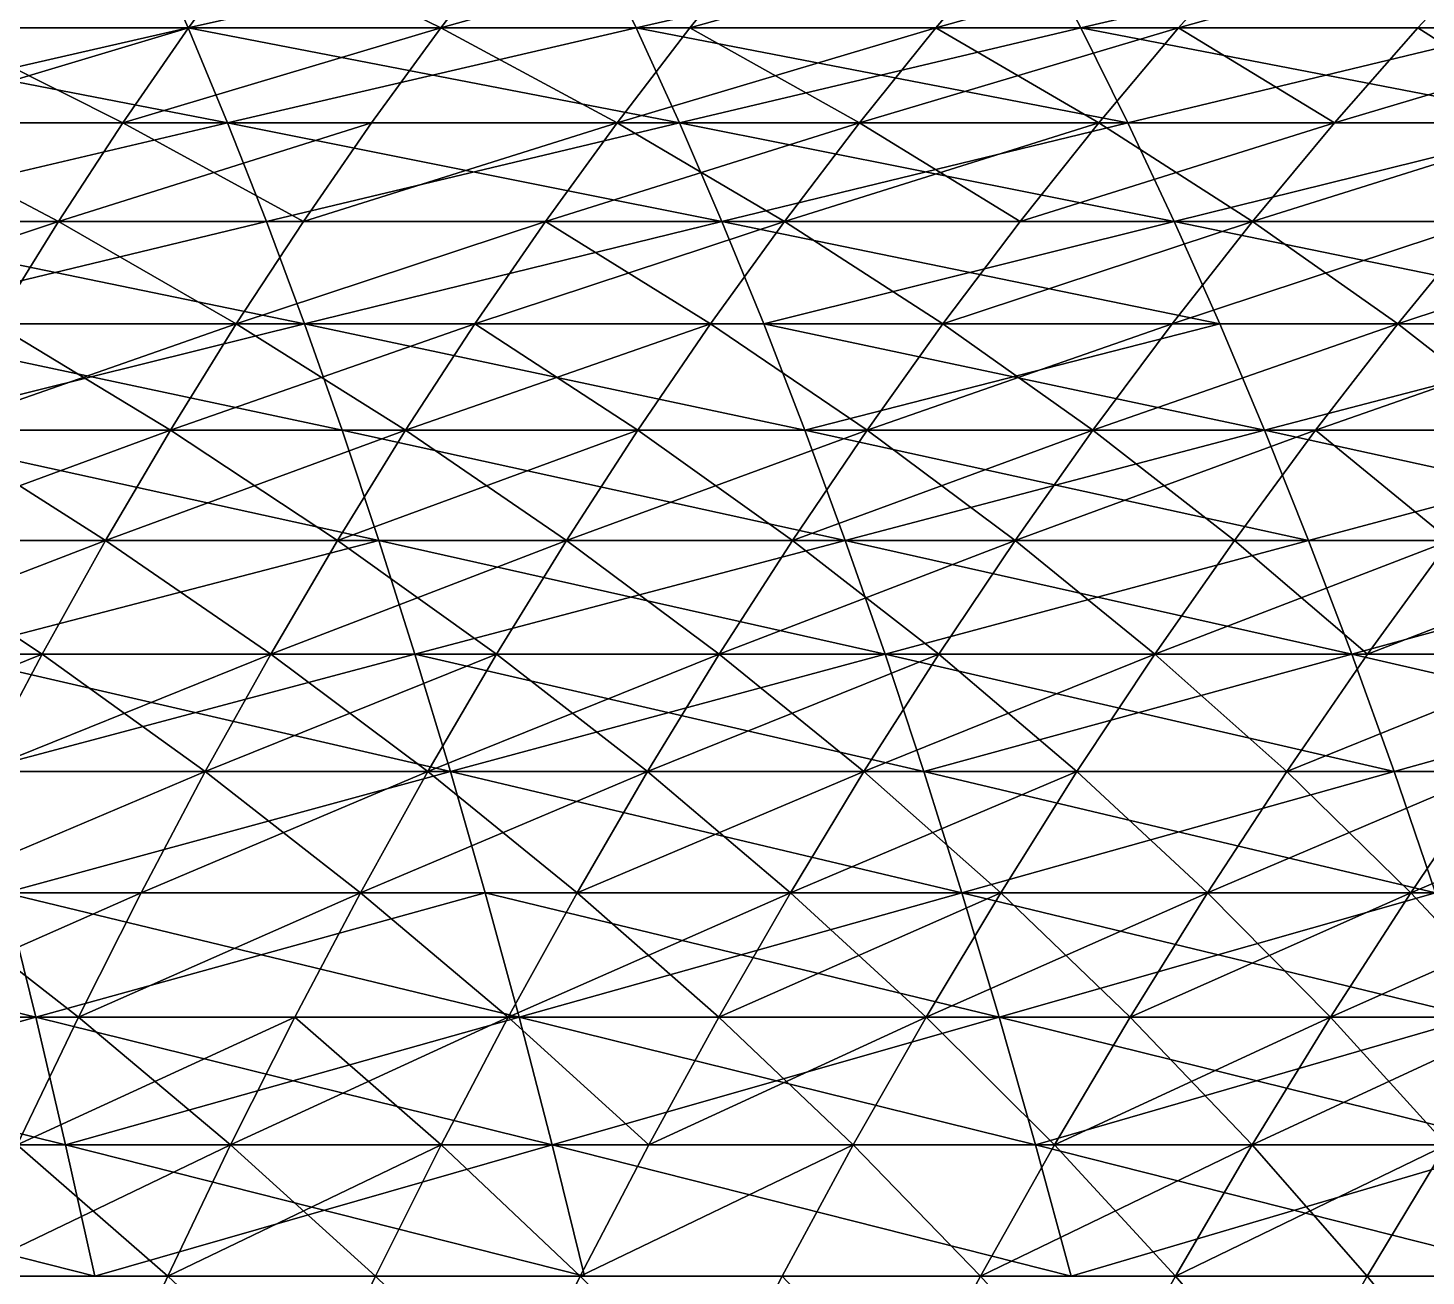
# Model space of a CAD drawing. Header units: millimetres. Extents: x -3250 to 6200, y -3250 to 3250.
# Drawn here: x 4276.3 to 4426.6, y 558.6 to 692.8 of the extents above; entities that cross this region are included whole.
import ezdxf

# ---------------------------------------------------------------- set-up
doc = ezdxf.new("R2010")
doc.units = ezdxf.units.MM
doc.header["$MEASUREMENT"] = 0
doc.layers.add('MESH_3D', color=2, linetype='CONTINUOUS')

msp = doc.modelspace()

# ---------------------------------------------------------------- linework, layer by layer
at = {"layer": 'MESH_3D'}
for points in [[(4289.22, 702.58, 25821.3), (4241.17, 702.58, 25832.9), (4245.04, 692.82, 25849.86)], [(4289.22, 702.58, 25821.3), (4245.04, 692.82, 25849.86), (4293.51, 692.82, 25838.15)], [(4266.12, 692.82, 1694.23), (4293.54, 692.82, 1706.19), (4300.7, 702.58, 1690.34)], [(4266.12, 692.82, 1694.23), (4300.7, 702.58, 1690.34), (4272.88, 702.58, 1678.2)], [(4336.97, 702.58, 25808.5), (4289.22, 702.58, 25821.3), (4293.51, 692.82, 25838.15)], [(4336.97, 702.58, 25808.5), (4293.51, 692.82, 25838.15), (4341.68, 692.82, 25825.25)], [(4293.54, 692.82, 1706.19), (4320.66, 692.82, 1718.84), (4300.7, 702.58, 1690.34)], [(4300.7, 702.58, 1690.34), (4320.66, 692.82, 1718.84), (4328.21, 702.58, 1703.16)], [(4320.66, 692.82, 1718.84), (4347.45, 692.82, 1732.15), (4355.39, 702.58, 1716.67)], [(4320.66, 692.82, 1718.84), (4355.39, 702.58, 1716.67), (4328.21, 702.58, 1703.16)], [(4384.38, 702.58, 25794.52), (4336.97, 702.58, 25808.5), (4341.68, 692.82, 25825.25)], [(4384.38, 702.58, 25794.52), (4341.68, 692.82, 25825.25), (4389.51, 692.82, 25811.15)], [(4347.45, 692.82, 1732.15), (4382.22, 702.58, 1730.86), (4355.39, 702.58, 1716.67)], [(4347.45, 692.82, 1732.15), (4373.9, 692.82, 1746.13), (4382.22, 702.58, 1730.86)], [(4373.9, 692.82, 1746.13), (4408.7, 702.58, 1745.7), (4382.22, 702.58, 1730.86)], [(4373.9, 692.82, 1746.13), (4400, 692.82, 1760.77), (4408.7, 702.58, 1745.7)], [(4431.43, 702.58, 25779.36), (4384.38, 702.58, 25794.52), (4389.51, 692.82, 25811.15)], [(4431.43, 702.58, 25779.36), (4389.51, 692.82, 25811.15), (4436.97, 692.82, 25795.85)], [(4400, 692.82, 1760.77), (4434.79, 702.58, 1761.21), (4408.7, 702.58, 1745.7)], [(4400, 692.82, 1760.77), (4425.72, 692.82, 1776.05), (4434.79, 702.58, 1761.21)], [(4425.72, 692.82, 1776.05), (4451.06, 692.82, 1791.97), (4434.79, 702.58, 1761.21)], [(4245.04, 692.82, 850.14), (4297.75, 682.63, 845.23), (4248.86, 682.63, 833.43)], [(4245.04, 692.82, 850.14), (4293.51, 692.82, 861.85), (4297.75, 682.63, 845.23)], [(4293.51, 692.82, 25838.15), (4245.04, 692.82, 25849.86), (4248.86, 682.63, 25866.57)], [(4293.51, 692.82, 25838.15), (4248.86, 682.63, 25866.57), (4297.75, 682.63, 25854.77)], [(4259.46, 682.63, 1710.03), (4286.49, 682.63, 1721.82), (4293.54, 692.82, 1706.19)], [(4259.46, 682.63, 1710.03), (4293.54, 692.82, 1706.19), (4266.12, 692.82, 1694.23)], [(4286.49, 682.63, 24978.18), (4259.46, 682.63, 24989.97), (4266.12, 692.82, 25005.77)], [(4286.49, 682.63, 24978.18), (4266.12, 692.82, 25005.77), (4293.54, 692.82, 24993.81)], [(4286.49, 682.63, 1721.82), (4320.66, 692.82, 1718.84), (4293.54, 692.82, 1706.19)], [(4286.49, 682.63, 1721.82), (4313.22, 682.63, 1734.29), (4320.66, 692.82, 1718.84)], [(4320.66, 692.82, 24981.16), (4286.49, 682.63, 24978.18), (4293.54, 692.82, 24993.81)], [(4313.22, 682.63, 24965.71), (4286.49, 682.63, 24978.18), (4320.66, 692.82, 24981.16)], [(4293.51, 692.82, 861.85), (4341.68, 692.82, 874.75), (4297.75, 682.63, 845.23)], [(4346.33, 682.63, 25841.76), (4293.51, 692.82, 25838.15), (4297.75, 682.63, 25854.77)], [(4341.68, 692.82, 25825.25), (4293.51, 692.82, 25838.15), (4346.33, 682.63, 25841.76)], [(4297.75, 682.63, 845.23), (4341.68, 692.82, 874.75), (4346.33, 682.63, 858.24)], [(4313.22, 682.63, 1734.29), (4339.63, 682.63, 1747.41), (4320.66, 692.82, 1718.84)], [(4339.63, 682.63, 24952.59), (4313.22, 682.63, 24965.71), (4320.66, 692.82, 24981.16)], [(4320.66, 692.82, 1718.84), (4339.63, 682.63, 1747.41), (4347.45, 692.82, 1732.15)], [(4339.63, 682.63, 24952.59), (4320.66, 692.82, 24981.16), (4347.45, 692.82, 24967.85)], [(4339.63, 682.63, 1747.41), (4365.7, 682.63, 1761.19), (4373.9, 692.82, 1746.13)], [(4339.63, 682.63, 1747.41), (4373.9, 692.82, 1746.13), (4347.45, 692.82, 1732.15)], [(4365.7, 682.63, 24938.81), (4339.63, 682.63, 24952.59), (4347.45, 692.82, 24967.85)], [(4341.68, 692.82, 874.75), (4389.51, 692.82, 888.85), (4394.56, 682.63, 872.47)], [(4341.68, 692.82, 874.75), (4394.56, 682.63, 872.47), (4346.33, 682.63, 858.24)], [(4389.51, 692.82, 25811.15), (4341.68, 692.82, 25825.25), (4346.33, 682.63, 25841.76)], [(4389.51, 692.82, 25811.15), (4346.33, 682.63, 25841.76), (4394.56, 682.63, 25827.53)], [(4365.7, 682.63, 24938.81), (4347.45, 692.82, 24967.85), (4373.9, 692.82, 24953.87)], [(4365.7, 682.63, 1761.19), (4391.43, 682.63, 1775.62), (4400, 692.82, 1760.77)], [(4365.7, 682.63, 1761.19), (4400, 692.82, 1760.77), (4373.9, 692.82, 1746.13)], [(4391.43, 682.63, 24924.38), (4365.7, 682.63, 24938.81), (4373.9, 692.82, 24953.87)], [(4391.43, 682.63, 24924.38), (4373.9, 692.82, 24953.87), (4400, 692.82, 24939.23)], [(4389.51, 692.82, 888.85), (4436.97, 692.82, 904.15), (4394.56, 682.63, 872.47)], [(4442.43, 682.63, 25812.11), (4389.51, 692.82, 25811.15), (4394.56, 682.63, 25827.53)], [(4436.97, 692.82, 25795.85), (4389.51, 692.82, 25811.15), (4442.43, 682.63, 25812.11)], [(4391.43, 682.63, 1775.62), (4416.78, 682.63, 1790.68), (4400, 692.82, 1760.77)], [(4416.78, 682.63, 24909.32), (4391.43, 682.63, 24924.38), (4400, 692.82, 24939.23)], [(4394.56, 682.63, 872.47), (4436.97, 692.82, 904.15), (4442.43, 682.63, 887.89)], [(4400, 692.82, 1760.77), (4416.78, 682.63, 1790.68), (4425.72, 692.82, 1776.05)], [(4416.78, 682.63, 24909.32), (4400, 692.82, 24939.23), (4425.72, 692.82, 24923.95)], [(4416.78, 682.63, 1790.68), (4451.06, 692.82, 1791.97), (4425.72, 692.82, 1776.05)], [(4416.78, 682.63, 1790.68), (4441.75, 682.63, 1806.37), (4451.06, 692.82, 1791.97)], [(4441.75, 682.63, 24893.63), (4416.78, 682.63, 24909.32), (4425.72, 692.82, 24923.95)], [(4441.75, 682.63, 24893.63), (4425.72, 692.82, 24923.95), (4451.06, 692.82, 24908.03)], [(4248.86, 682.63, 833.43), (4297.75, 682.63, 845.23), (4252.62, 672.02, 816.96)], [(4297.75, 682.63, 25854.77), (4248.86, 682.63, 25866.57), (4252.62, 672.02, 25883.04)], [(4252.62, 672.02, 816.96), (4297.75, 682.63, 845.23), (4301.91, 672.02, 828.86)], [(4297.75, 682.63, 25854.77), (4252.62, 672.02, 25883.04), (4301.91, 672.02, 25871.14)], [(4252.9, 672.02, 1725.59), (4279.55, 672.02, 1737.22), (4259.46, 682.63, 1710.03)], [(4279.55, 672.02, 24962.78), (4252.9, 672.02, 24974.41), (4259.46, 682.63, 24989.97)], [(4259.46, 682.63, 1710.03), (4279.55, 672.02, 1737.22), (4286.49, 682.63, 1721.82)], [(4279.55, 672.02, 24962.78), (4259.46, 682.63, 24989.97), (4286.49, 682.63, 24978.18)], [(4279.55, 672.02, 1737.22), (4305.89, 672.02, 1749.5), (4286.49, 682.63, 1721.82)], [(4313.22, 682.63, 24965.71), (4279.55, 672.02, 24962.78), (4286.49, 682.63, 24978.18)], [(4305.89, 672.02, 24950.5), (4279.55, 672.02, 24962.78), (4313.22, 682.63, 24965.71)], [(4286.49, 682.63, 1721.82), (4305.89, 672.02, 1749.5), (4313.22, 682.63, 1734.29)], [(4297.75, 682.63, 845.23), (4346.33, 682.63, 858.24), (4350.9, 672.02, 841.99)], [(4297.75, 682.63, 845.23), (4350.9, 672.02, 841.99), (4301.91, 672.02, 828.86)], [(4346.33, 682.63, 25841.76), (4297.75, 682.63, 25854.77), (4301.91, 672.02, 25871.14)], [(4346.33, 682.63, 25841.76), (4301.91, 672.02, 25871.14), (4350.9, 672.02, 25858.01)], [(4305.89, 672.02, 1749.5), (4339.63, 682.63, 1747.41), (4313.22, 682.63, 1734.29)], [(4305.89, 672.02, 1749.5), (4331.92, 672.02, 1762.44), (4339.63, 682.63, 1747.41)], [(4339.63, 682.63, 24952.59), (4305.89, 672.02, 24950.5), (4313.22, 682.63, 24965.71)], [(4331.92, 672.02, 24937.56), (4305.89, 672.02, 24950.5), (4339.63, 682.63, 24952.59)], [(4331.92, 672.02, 1762.44), (4357.63, 672.02, 1776.03), (4365.7, 682.63, 1761.19)], [(4331.92, 672.02, 1762.44), (4365.7, 682.63, 1761.19), (4339.63, 682.63, 1747.41)], [(4357.63, 672.02, 24923.97), (4331.92, 672.02, 24937.56), (4339.63, 682.63, 24952.59)], [(4357.63, 672.02, 24923.97), (4339.63, 682.63, 24952.59), (4365.7, 682.63, 24938.81)], [(4346.33, 682.63, 858.24), (4394.56, 682.63, 872.47), (4399.54, 672.02, 856.33)], [(4346.33, 682.63, 858.24), (4399.54, 672.02, 856.33), (4350.9, 672.02, 841.99)], [(4394.56, 682.63, 25827.53), (4346.33, 682.63, 25841.76), (4350.9, 672.02, 25858.01)], [(4394.56, 682.63, 25827.53), (4350.9, 672.02, 25858.01), (4399.54, 672.02, 25843.67)], [(4357.63, 672.02, 1776.03), (4391.43, 682.63, 1775.62), (4365.7, 682.63, 1761.19)], [(4357.63, 672.02, 1776.03), (4382.98, 672.02, 1790.25), (4391.43, 682.63, 1775.62)], [(4382.98, 672.02, 24909.75), (4357.63, 672.02, 24923.97), (4365.7, 682.63, 24938.81)], [(4382.98, 672.02, 24909.75), (4365.7, 682.63, 24938.81), (4391.43, 682.63, 24924.38)], [(4382.98, 672.02, 1790.25), (4416.78, 682.63, 1790.68), (4391.43, 682.63, 1775.62)], [(4382.98, 672.02, 1790.25), (4407.97, 672.02, 1805.09), (4416.78, 682.63, 1790.68)], [(4407.97, 672.02, 24894.91), (4382.98, 672.02, 24909.75), (4391.43, 682.63, 24924.38)], [(4407.97, 672.02, 24894.91), (4391.43, 682.63, 24924.38), (4416.78, 682.63, 24909.32)], [(4394.56, 682.63, 872.47), (4442.43, 682.63, 887.89), (4399.54, 672.02, 856.33)], [(4442.43, 682.63, 25812.11), (4394.56, 682.63, 25827.53), (4399.54, 672.02, 25843.67)], [(4399.54, 672.02, 856.33), (4442.43, 682.63, 887.89), (4447.81, 672.02, 871.88)], [(4442.43, 682.63, 25812.11), (4399.54, 672.02, 25843.67), (4447.81, 672.02, 25828.12)], [(4407.97, 672.02, 1805.09), (4432.59, 672.02, 1820.56), (4441.75, 682.63, 1806.37)], [(4407.97, 672.02, 1805.09), (4441.75, 682.63, 1806.37), (4416.78, 682.63, 1790.68)], [(4441.75, 682.63, 24893.63), (4407.97, 672.02, 24894.91), (4416.78, 682.63, 24909.32)], [(4432.59, 672.02, 24879.44), (4407.97, 672.02, 24894.91), (4441.75, 682.63, 24893.63)], [(4246.45, 660.99, 1740.91), (4279.55, 672.02, 1737.22), (4252.9, 672.02, 1725.59)], [(4246.45, 660.99, 1740.91), (4272.71, 660.99, 1752.37), (4279.55, 672.02, 1737.22)], [(4252.62, 672.02, 816.96), (4301.91, 672.02, 828.86), (4306.01, 660.99, 812.76)], [(4252.62, 672.02, 816.96), (4306.01, 660.99, 812.76), (4256.31, 660.99, 800.76)], [(4301.91, 672.02, 25871.14), (4252.62, 672.02, 25883.04), (4256.31, 660.99, 25899.24)], [(4272.71, 660.99, 24947.63), (4252.9, 672.02, 24974.41), (4279.55, 672.02, 24962.78)], [(4301.91, 672.02, 25871.14), (4256.31, 660.99, 25899.24), (4306.01, 660.99, 25887.24)], [(4272.71, 660.99, 1752.37), (4298.68, 660.99, 1764.48), (4279.55, 672.02, 1737.22)], [(4298.68, 660.99, 24935.52), (4272.71, 660.99, 24947.63), (4279.55, 672.02, 24962.78)], [(4279.55, 672.02, 1737.22), (4298.68, 660.99, 1764.48), (4305.89, 672.02, 1749.5)], [(4298.68, 660.99, 24935.52), (4279.55, 672.02, 24962.78), (4305.89, 672.02, 24950.5)], [(4298.68, 660.99, 1764.48), (4331.92, 672.02, 1762.44), (4305.89, 672.02, 1749.5)], [(4298.68, 660.99, 1764.48), (4324.34, 660.99, 1777.23), (4331.92, 672.02, 1762.44)], [(4331.92, 672.02, 24937.56), (4298.68, 660.99, 24935.52), (4305.89, 672.02, 24950.5)], [(4324.34, 660.99, 24922.77), (4298.68, 660.99, 24935.52), (4331.92, 672.02, 24937.56)], [(4301.91, 672.02, 828.86), (4350.9, 672.02, 841.99), (4306.01, 660.99, 812.76)], [(4350.9, 672.02, 25858.01), (4301.91, 672.02, 25871.14), (4306.01, 660.99, 25887.24)], [(4306.01, 660.99, 812.76), (4350.9, 672.02, 841.99), (4355.4, 660.99, 825.99)], [(4350.9, 672.02, 25858.01), (4306.01, 660.99, 25887.24), (4355.4, 660.99, 25874.01)], [(4324.34, 660.99, 1777.23), (4349.68, 660.99, 1790.62), (4357.63, 672.02, 1776.03)], [(4324.34, 660.99, 1777.23), (4357.63, 672.02, 1776.03), (4331.92, 672.02, 1762.44)], [(4349.68, 660.99, 24909.38), (4324.34, 660.99, 24922.77), (4331.92, 672.02, 24937.56)], [(4349.68, 660.99, 24909.38), (4331.92, 672.02, 24937.56), (4357.63, 672.02, 24923.97)], [(4349.68, 660.99, 1790.62), (4374.67, 660.99, 1804.64), (4357.63, 672.02, 1776.03)], [(4374.67, 660.99, 24895.36), (4349.68, 660.99, 24909.38), (4357.63, 672.02, 24923.97)], [(4350.9, 672.02, 841.99), (4404.44, 660.99, 840.45), (4355.4, 660.99, 825.99)], [(4350.9, 672.02, 841.99), (4399.54, 672.02, 856.33), (4404.44, 660.99, 840.45)], [(4399.54, 672.02, 25843.67), (4350.9, 672.02, 25858.01), (4355.4, 660.99, 25874.01)], [(4399.54, 672.02, 25843.67), (4355.4, 660.99, 25874.01), (4404.44, 660.99, 25859.55)], [(4357.63, 672.02, 1776.03), (4374.67, 660.99, 1804.64), (4382.98, 672.02, 1790.25)], [(4374.67, 660.99, 24895.36), (4357.63, 672.02, 24923.97), (4382.98, 672.02, 24909.75)], [(4374.67, 660.99, 1804.64), (4399.31, 660.99, 1819.28), (4407.97, 672.02, 1805.09)], [(4374.67, 660.99, 1804.64), (4407.97, 672.02, 1805.09), (4382.98, 672.02, 1790.25)], [(4407.97, 672.02, 24894.91), (4374.67, 660.99, 24895.36), (4382.98, 672.02, 24909.75)], [(4399.31, 660.99, 24880.72), (4374.67, 660.99, 24895.36), (4407.97, 672.02, 24894.91)], [(4399.31, 660.99, 1819.28), (4423.57, 660.99, 1834.52), (4432.59, 672.02, 1820.56)], [(4399.31, 660.99, 1819.28), (4432.59, 672.02, 1820.56), (4407.97, 672.02, 1805.09)], [(4423.57, 660.99, 24865.48), (4399.31, 660.99, 24880.72), (4407.97, 672.02, 24894.91)], [(4399.54, 672.02, 856.33), (4447.81, 672.02, 871.88), (4453.11, 660.99, 856.13)], [(4399.54, 672.02, 856.33), (4453.11, 660.99, 856.13), (4404.44, 660.99, 840.45)], [(4453.11, 660.99, 25843.87), (4399.54, 672.02, 25843.67), (4404.44, 660.99, 25859.55)], [(4447.81, 672.02, 25828.12), (4399.54, 672.02, 25843.67), (4453.11, 660.99, 25843.87)], [(4423.57, 660.99, 24865.48), (4407.97, 672.02, 24894.91), (4432.59, 672.02, 24879.44)], [(4423.57, 660.99, 1834.52), (4456.81, 672.02, 1836.64), (4432.59, 672.02, 1820.56)], [(4423.57, 660.99, 1834.52), (4447.45, 660.99, 1850.37), (4456.81, 672.02, 1836.64)], [(4447.45, 660.99, 24849.63), (4423.57, 660.99, 24865.48), (4432.59, 672.02, 24879.44)], [(4256.31, 660.99, 800.76), (4306.01, 660.99, 812.76), (4310.05, 649.55, 796.92)], [(4256.31, 660.99, 800.76), (4310.05, 649.55, 796.92), (4259.95, 649.55, 784.83)], [(4306.01, 660.99, 25887.24), (4256.31, 660.99, 25899.24), (4259.95, 649.55, 25915.17)], [(4306.01, 660.99, 25887.24), (4259.95, 649.55, 25915.17), (4310.05, 649.55, 25903.08)], [(4265.99, 649.55, 1767.26), (4291.59, 649.55, 1779.2), (4272.71, 660.99, 1752.37)], [(4298.68, 660.99, 24935.52), (4265.99, 649.55, 24932.74), (4272.71, 660.99, 24947.63)], [(4291.59, 649.55, 24920.8), (4265.99, 649.55, 24932.74), (4298.68, 660.99, 24935.52)], [(4272.71, 660.99, 1752.37), (4291.59, 649.55, 1779.2), (4298.68, 660.99, 1764.48)], [(4291.59, 649.55, 1779.2), (4316.89, 649.55, 1791.77), (4324.34, 660.99, 1777.23)], [(4291.59, 649.55, 1779.2), (4324.34, 660.99, 1777.23), (4298.68, 660.99, 1764.48)], [(4316.89, 649.55, 24908.23), (4291.59, 649.55, 24920.8), (4298.68, 660.99, 24935.52)], [(4316.89, 649.55, 24908.23), (4298.68, 660.99, 24935.52), (4324.34, 660.99, 24922.77)], [(4306.01, 660.99, 812.76), (4359.83, 649.55, 810.26), (4310.05, 649.55, 796.92)], [(4306.01, 660.99, 812.76), (4355.4, 660.99, 825.99), (4359.83, 649.55, 810.26)], [(4359.83, 649.55, 25889.74), (4306.01, 660.99, 25887.24), (4310.05, 649.55, 25903.08)], [(4355.4, 660.99, 25874.01), (4306.01, 660.99, 25887.24), (4359.83, 649.55, 25889.74)], [(4316.89, 649.55, 1791.77), (4341.86, 649.55, 1804.97), (4349.68, 660.99, 1790.62)], [(4316.89, 649.55, 1791.77), (4349.68, 660.99, 1790.62), (4324.34, 660.99, 1777.23)], [(4341.86, 649.55, 24895.03), (4316.89, 649.55, 24908.23), (4324.34, 660.99, 24922.77)], [(4341.86, 649.55, 24895.03), (4324.34, 660.99, 24922.77), (4349.68, 660.99, 24909.38)], [(4341.86, 649.55, 1804.97), (4366.5, 649.55, 1818.79), (4349.68, 660.99, 1790.62)], [(4366.5, 649.55, 24881.21), (4341.86, 649.55, 24895.03), (4349.68, 660.99, 24909.38)], [(4349.68, 660.99, 1790.62), (4366.5, 649.55, 1818.79), (4374.67, 660.99, 1804.64)], [(4366.5, 649.55, 24881.21), (4349.68, 660.99, 24909.38), (4374.67, 660.99, 24895.36)], [(4355.4, 660.99, 825.99), (4409.26, 649.55, 824.84), (4359.83, 649.55, 810.26)], [(4355.4, 660.99, 825.99), (4404.44, 660.99, 840.45), (4409.26, 649.55, 824.84)], [(4404.44, 660.99, 25859.55), (4355.4, 660.99, 25874.01), (4359.83, 649.55, 25889.74)], [(4404.44, 660.99, 25859.55), (4359.83, 649.55, 25889.74), (4409.26, 649.55, 25875.16)], [(4366.5, 649.55, 1818.79), (4399.31, 660.99, 1819.28), (4374.67, 660.99, 1804.64)], [(4366.5, 649.55, 1818.79), (4390.79, 649.55, 1833.22), (4399.31, 660.99, 1819.28)], [(4390.79, 649.55, 24866.78), (4366.5, 649.55, 24881.21), (4374.67, 660.99, 24895.36)], [(4390.79, 649.55, 24866.78), (4374.67, 660.99, 24895.36), (4399.31, 660.99, 24880.72)], [(4390.79, 649.55, 1833.22), (4414.71, 649.55, 1848.25), (4423.57, 660.99, 1834.52)], [(4390.79, 649.55, 1833.22), (4423.57, 660.99, 1834.52), (4399.31, 660.99, 1819.28)], [(4423.57, 660.99, 24865.48), (4390.79, 649.55, 24866.78), (4399.31, 660.99, 24880.72)], [(4414.71, 649.55, 24851.75), (4390.79, 649.55, 24866.78), (4423.57, 660.99, 24865.48)], [(4404.44, 660.99, 840.45), (4453.11, 660.99, 856.13), (4409.26, 649.55, 824.84)], [(4453.11, 660.99, 25843.87), (4404.44, 660.99, 25859.55), (4409.26, 649.55, 25875.16)], [(4409.26, 649.55, 824.84), (4453.11, 660.99, 856.13), (4458.31, 649.55, 840.64)], [(4453.11, 660.99, 25843.87), (4409.26, 649.55, 25875.16), (4458.31, 649.55, 25859.36)], [(4414.71, 649.55, 1848.25), (4438.24, 649.55, 1863.87), (4447.45, 660.99, 1850.37)], [(4414.71, 649.55, 1848.25), (4447.45, 660.99, 1850.37), (4423.57, 660.99, 1834.52)], [(4438.24, 649.55, 24836.13), (4414.71, 649.55, 24851.75), (4423.57, 660.99, 24865.48)], [(4438.24, 649.55, 24836.13), (4423.57, 660.99, 24865.48), (4447.45, 660.99, 24849.63)], [(4259.39, 637.71, 1781.89), (4284.63, 637.71, 1793.66), (4265.99, 649.55, 1767.26)], [(4291.59, 649.55, 24920.8), (4259.39, 637.71, 24918.11), (4265.99, 649.55, 24932.74)], [(4284.63, 637.71, 24906.34), (4259.39, 637.71, 24918.11), (4291.59, 649.55, 24920.8)], [(4259.95, 649.55, 784.83), (4310.05, 649.55, 796.92), (4314.01, 637.71, 781.37)], [(4259.95, 649.55, 784.83), (4314.01, 637.71, 781.37), (4263.52, 637.71, 769.18)], [(4314.01, 637.71, 25918.63), (4259.95, 649.55, 25915.17), (4263.52, 637.71, 25930.82)], [(4310.05, 649.55, 25903.08), (4259.95, 649.55, 25915.17), (4314.01, 637.71, 25918.63)], [(4265.99, 649.55, 1767.26), (4284.63, 637.71, 1793.66), (4291.59, 649.55, 1779.2)], [(4284.63, 637.71, 1793.66), (4309.57, 637.71, 1806.05), (4316.89, 649.55, 1791.77)], [(4284.63, 637.71, 1793.66), (4316.89, 649.55, 1791.77), (4291.59, 649.55, 1779.2)], [(4309.57, 637.71, 24893.95), (4284.63, 637.71, 24906.34), (4291.59, 649.55, 24920.8)], [(4309.57, 637.71, 24893.95), (4291.59, 649.55, 24920.8), (4316.89, 649.55, 24908.23)], [(4309.57, 637.71, 1806.05), (4334.19, 637.71, 1819.06), (4341.86, 649.55, 1804.97)], [(4309.57, 637.71, 1806.05), (4341.86, 649.55, 1804.97), (4316.89, 649.55, 1791.77)], [(4334.19, 637.71, 24880.94), (4309.57, 637.71, 24893.95), (4316.89, 649.55, 24908.23)], [(4310.05, 649.55, 796.92), (4359.83, 649.55, 810.26), (4364.17, 637.71, 794.81)], [(4310.05, 649.55, 796.92), (4364.17, 637.71, 794.81), (4314.01, 637.71, 781.37)], [(4364.17, 637.71, 25905.19), (4310.05, 649.55, 25903.08), (4314.01, 637.71, 25918.63)], [(4359.83, 649.55, 25889.74), (4310.05, 649.55, 25903.08), (4364.17, 637.71, 25905.19)], [(4334.19, 637.71, 24880.94), (4316.89, 649.55, 24908.23), (4341.86, 649.55, 24895.03)], [(4334.19, 637.71, 1819.06), (4366.5, 649.55, 1818.79), (4341.86, 649.55, 1804.97)], [(4334.19, 637.71, 1819.06), (4358.48, 637.71, 1832.69), (4366.5, 649.55, 1818.79)], [(4358.48, 637.71, 24867.31), (4334.19, 637.71, 24880.94), (4341.86, 649.55, 24895.03)], [(4358.48, 637.71, 24867.31), (4341.86, 649.55, 24895.03), (4366.5, 649.55, 24881.21)], [(4358.48, 637.71, 1832.69), (4390.79, 649.55, 1833.22), (4366.5, 649.55, 1818.79)], [(4358.48, 637.71, 1832.69), (4382.42, 637.71, 1846.91), (4390.79, 649.55, 1833.22)], [(4382.42, 637.71, 24853.09), (4358.48, 637.71, 24867.31), (4366.5, 649.55, 24881.21)], [(4359.83, 649.55, 810.26), (4413.99, 637.71, 809.5), (4364.17, 637.71, 794.81)], [(4359.83, 649.55, 810.26), (4409.26, 649.55, 824.84), (4413.99, 637.71, 809.5)], [(4409.26, 649.55, 25875.16), (4359.83, 649.55, 25889.74), (4364.17, 637.71, 25905.19)], [(4409.26, 649.55, 25875.16), (4364.17, 637.71, 25905.19), (4413.99, 637.71, 25890.5)], [(4382.42, 637.71, 24853.09), (4366.5, 649.55, 24881.21), (4390.79, 649.55, 24866.78)], [(4382.42, 637.71, 1846.91), (4406, 637.71, 1861.73), (4414.71, 649.55, 1848.25)], [(4382.42, 637.71, 1846.91), (4414.71, 649.55, 1848.25), (4390.79, 649.55, 1833.22)], [(4406, 637.71, 24838.27), (4382.42, 637.71, 24853.09), (4390.79, 649.55, 24866.78)], [(4406, 637.71, 24838.27), (4390.79, 649.55, 24866.78), (4414.71, 649.55, 24851.75)], [(4406, 637.71, 1861.73), (4429.2, 637.71, 1877.13), (4414.71, 649.55, 1848.25)], [(4429.2, 637.71, 24822.87), (4406, 637.71, 24838.27), (4414.71, 649.55, 24851.75)], [(4409.26, 649.55, 824.84), (4458.31, 649.55, 840.64), (4463.42, 637.71, 825.43)], [(4409.26, 649.55, 824.84), (4463.42, 637.71, 825.43), (4413.99, 637.71, 809.5)], [(4458.31, 649.55, 25859.36), (4409.26, 649.55, 25875.16), (4413.99, 637.71, 25890.5)], [(4458.31, 649.55, 25859.36), (4413.99, 637.71, 25890.5), (4463.42, 637.71, 25874.57)], [(4414.71, 649.55, 1848.25), (4429.2, 637.71, 1877.13), (4438.24, 649.55, 1863.87)], [(4429.2, 637.71, 24822.87), (4414.71, 649.55, 24851.75), (4438.24, 649.55, 24836.13)], [(4252.91, 625.47, 1796.24), (4284.63, 637.71, 1793.66), (4259.39, 637.71, 1781.89)], [(4252.91, 625.47, 1796.24), (4277.8, 625.47, 1807.85), (4284.63, 637.71, 1793.66)], [(4277.8, 625.47, 24892.15), (4252.91, 625.47, 24903.76), (4259.39, 637.71, 24918.11)], [(4277.8, 625.47, 24892.15), (4259.39, 637.71, 24918.11), (4284.63, 637.71, 24906.34)], [(4263.52, 637.71, 769.18), (4314.01, 637.71, 781.37), (4267.03, 625.47, 753.83)], [(4314.01, 637.71, 25918.63), (4263.52, 637.71, 25930.82), (4267.03, 625.47, 25946.17)], [(4267.03, 625.47, 753.83), (4314.01, 637.71, 781.37), (4317.89, 625.47, 766.11)], [(4314.01, 637.71, 25918.63), (4267.03, 625.47, 25946.17), (4317.89, 625.47, 25933.89)], [(4277.8, 625.47, 1807.85), (4302.38, 625.47, 1820.07), (4284.63, 637.71, 1793.66)], [(4302.38, 625.47, 24879.93), (4277.8, 625.47, 24892.15), (4284.63, 637.71, 24906.34)], [(4284.63, 637.71, 1793.66), (4302.38, 625.47, 1820.07), (4309.57, 637.71, 1806.05)], [(4302.38, 625.47, 24879.93), (4284.63, 637.71, 24906.34), (4309.57, 637.71, 24893.95)], [(4302.38, 625.47, 1820.07), (4334.19, 637.71, 1819.06), (4309.57, 637.71, 1806.05)], [(4302.38, 625.47, 1820.07), (4326.66, 625.47, 1832.9), (4334.19, 637.71, 1819.06)], [(4326.66, 625.47, 24867.1), (4302.38, 625.47, 24879.93), (4309.57, 637.71, 24893.95)], [(4326.66, 625.47, 24867.1), (4309.57, 637.71, 24893.95), (4334.19, 637.71, 24880.94)], [(4314.01, 637.71, 781.37), (4364.17, 637.71, 794.81), (4368.44, 625.47, 779.65)], [(4314.01, 637.71, 781.37), (4368.44, 625.47, 779.65), (4317.89, 625.47, 766.11)], [(4364.17, 637.71, 25905.19), (4314.01, 637.71, 25918.63), (4317.89, 625.47, 25933.89)], [(4364.17, 637.71, 25905.19), (4317.89, 625.47, 25933.89), (4368.44, 625.47, 25920.35)], [(4326.66, 625.47, 1832.9), (4350.6, 625.47, 1846.33), (4334.19, 637.71, 1819.06)], [(4350.6, 625.47, 24853.67), (4326.66, 625.47, 24867.1), (4334.19, 637.71, 24880.94)], [(4334.19, 637.71, 1819.06), (4350.6, 625.47, 1846.33), (4358.48, 637.71, 1832.69)], [(4350.6, 625.47, 24853.67), (4334.19, 637.71, 24880.94), (4358.48, 637.71, 24867.31)], [(4350.6, 625.47, 1846.33), (4382.42, 637.71, 1846.91), (4358.48, 637.71, 1832.69)], [(4350.6, 625.47, 1846.33), (4374.21, 625.47, 1860.35), (4382.42, 637.71, 1846.91)], [(4374.21, 625.47, 24839.65), (4350.6, 625.47, 24853.67), (4358.48, 637.71, 24867.31)], [(4374.21, 625.47, 24839.65), (4358.48, 637.71, 24867.31), (4382.42, 637.71, 24853.09)], [(4364.17, 637.71, 794.81), (4418.63, 625.47, 794.45), (4368.44, 625.47, 779.65)], [(4364.17, 637.71, 794.81), (4413.99, 637.71, 809.5), (4418.63, 625.47, 794.45)], [(4413.99, 637.71, 25890.5), (4364.17, 637.71, 25905.19), (4368.44, 625.47, 25920.35)], [(4413.99, 637.71, 25890.5), (4368.44, 625.47, 25920.35), (4418.63, 625.47, 25905.55)], [(4374.21, 625.47, 1860.35), (4397.46, 625.47, 1874.96), (4382.42, 637.71, 1846.91)], [(4397.46, 625.47, 24825.04), (4374.21, 625.47, 24839.65), (4382.42, 637.71, 24853.09)], [(4382.42, 637.71, 1846.91), (4397.46, 625.47, 1874.96), (4406, 637.71, 1861.73)], [(4397.46, 625.47, 24825.04), (4382.42, 637.71, 24853.09), (4406, 637.71, 24838.27)], [(4397.46, 625.47, 1874.96), (4429.2, 637.71, 1877.13), (4406, 637.71, 1861.73)], [(4397.46, 625.47, 1874.96), (4420.33, 625.47, 1890.14), (4429.2, 637.71, 1877.13)], [(4420.33, 625.47, 24809.86), (4397.46, 625.47, 24825.04), (4406, 637.71, 24838.27)], [(4420.33, 625.47, 24809.86), (4406, 637.71, 24838.27), (4429.2, 637.71, 24822.87)], [(4413.99, 637.71, 809.5), (4463.42, 637.71, 825.43), (4418.63, 625.47, 794.45)], [(4463.42, 637.71, 25874.57), (4413.99, 637.71, 25890.5), (4418.63, 625.47, 25905.55)], [(4418.63, 625.47, 794.45), (4463.42, 637.71, 825.43), (4468.44, 625.47, 810.5)], [(4463.42, 637.71, 25874.57), (4418.63, 625.47, 25905.55), (4468.44, 625.47, 25889.5)], [(4420.33, 625.47, 1890.14), (4452.02, 637.71, 1893.1), (4429.2, 637.71, 1877.13)], [(4420.33, 625.47, 1890.14), (4442.82, 625.47, 1905.89), (4452.02, 637.71, 1893.1)], [(4442.82, 625.47, 24794.11), (4420.33, 625.47, 24809.86), (4429.2, 637.71, 24822.87)], [(4246.56, 612.84, 1810.31), (4271.1, 612.84, 1821.76), (4277.8, 625.47, 1807.85)], [(4246.56, 612.84, 1810.31), (4277.8, 625.47, 1807.85), (4252.91, 625.47, 1796.24)], [(4271.1, 612.84, 24878.24), (4252.91, 625.47, 24903.76), (4277.8, 625.47, 24892.15)], [(4267.03, 625.47, 753.83), (4321.7, 612.84, 751.15), (4270.46, 612.84, 738.78)], [(4267.03, 625.47, 753.83), (4317.89, 625.47, 766.11), (4321.7, 612.84, 751.15)], [(4317.89, 625.47, 25933.89), (4267.03, 625.47, 25946.17), (4270.46, 612.84, 25961.22)], [(4317.89, 625.47, 25933.89), (4270.46, 612.84, 25961.22), (4321.7, 612.84, 25948.85)], [(4271.1, 612.84, 1821.76), (4295.34, 612.84, 1833.8), (4302.38, 625.47, 1820.07)], [(4271.1, 612.84, 1821.76), (4302.38, 625.47, 1820.07), (4277.8, 625.47, 1807.85)], [(4295.34, 612.84, 24866.2), (4271.1, 612.84, 24878.24), (4277.8, 625.47, 24892.15)], [(4295.34, 612.84, 24866.2), (4277.8, 625.47, 24892.15), (4302.38, 625.47, 24879.93)], [(4295.34, 612.84, 1833.8), (4326.66, 625.47, 1832.9), (4302.38, 625.47, 1820.07)], [(4295.34, 612.84, 1833.8), (4319.27, 612.84, 1846.45), (4326.66, 625.47, 1832.9)], [(4319.27, 612.84, 24853.55), (4295.34, 612.84, 24866.2), (4302.38, 625.47, 24879.93)], [(4319.27, 612.84, 24853.55), (4302.38, 625.47, 24879.93), (4326.66, 625.47, 24867.1)], [(4317.89, 625.47, 766.11), (4368.44, 625.47, 779.65), (4372.62, 612.84, 764.79)], [(4317.89, 625.47, 766.11), (4372.62, 612.84, 764.79), (4321.7, 612.84, 751.15)], [(4368.44, 625.47, 25920.35), (4317.89, 625.47, 25933.89), (4321.7, 612.84, 25948.85)], [(4319.27, 612.84, 1846.45), (4342.88, 612.84, 1859.7), (4350.6, 625.47, 1846.33)], [(4319.27, 612.84, 1846.45), (4350.6, 625.47, 1846.33), (4326.66, 625.47, 1832.9)], [(4342.88, 612.84, 24840.3), (4319.27, 612.84, 24853.55), (4326.66, 625.47, 24867.1)], [(4368.44, 625.47, 25920.35), (4321.7, 612.84, 25948.85), (4372.62, 612.84, 25935.21)], [(4342.88, 612.84, 24840.3), (4326.66, 625.47, 24867.1), (4350.6, 625.47, 24853.67)], [(4342.88, 612.84, 1859.7), (4374.21, 625.47, 1860.35), (4350.6, 625.47, 1846.33)], [(4342.88, 612.84, 1859.7), (4366.16, 612.84, 1873.52), (4374.21, 625.47, 1860.35)], [(4366.16, 612.84, 24826.48), (4342.88, 612.84, 24840.3), (4350.6, 625.47, 24853.67)], [(4366.16, 612.84, 24826.48), (4350.6, 625.47, 24853.67), (4374.21, 625.47, 24839.65)], [(4366.16, 612.84, 1873.52), (4389.08, 612.84, 1887.93), (4397.46, 625.47, 1874.96)], [(4366.16, 612.84, 1873.52), (4397.46, 625.47, 1874.96), (4374.21, 625.47, 1860.35)], [(4389.08, 612.84, 24812.07), (4366.16, 612.84, 24826.48), (4374.21, 625.47, 24839.65)], [(4368.44, 625.47, 779.65), (4418.63, 625.47, 794.45), (4423.18, 612.84, 779.7)], [(4368.44, 625.47, 779.65), (4423.18, 612.84, 779.7), (4372.62, 612.84, 764.79)], [(4418.63, 625.47, 25905.55), (4368.44, 625.47, 25920.35), (4372.62, 612.84, 25935.21)], [(4418.63, 625.47, 25905.55), (4372.62, 612.84, 25935.21), (4423.18, 612.84, 25920.3)], [(4389.08, 612.84, 24812.07), (4374.21, 625.47, 24839.65), (4397.46, 625.47, 24825.04)], [(4389.08, 612.84, 1887.93), (4411.64, 612.84, 1902.89), (4397.46, 625.47, 1874.96)], [(4411.64, 612.84, 24797.11), (4389.08, 612.84, 24812.07), (4397.46, 625.47, 24825.04)], [(4397.46, 625.47, 1874.96), (4411.64, 612.84, 1902.89), (4420.33, 625.47, 1890.14)], [(4411.64, 612.84, 24797.11), (4397.46, 625.47, 24825.04), (4420.33, 625.47, 24809.86)], [(4411.64, 612.84, 1902.89), (4433.81, 612.84, 1918.42), (4442.82, 625.47, 1905.89)], [(4411.64, 612.84, 1902.89), (4442.82, 625.47, 1905.89), (4420.33, 625.47, 1890.14)], [(4442.82, 625.47, 24794.11), (4411.64, 612.84, 24797.11), (4420.33, 625.47, 24809.86)], [(4433.81, 612.84, 24781.58), (4411.64, 612.84, 24797.11), (4442.82, 625.47, 24794.11)], [(4418.63, 625.47, 794.45), (4473.35, 612.84, 795.86), (4423.18, 612.84, 779.7)], [(4418.63, 625.47, 794.45), (4468.44, 625.47, 810.5), (4473.35, 612.84, 795.86)], [(4468.44, 625.47, 25889.5), (4418.63, 625.47, 25905.55), (4423.18, 612.84, 25920.3)], [(4468.44, 625.47, 25889.5), (4423.18, 612.84, 25920.3), (4473.35, 612.84, 25904.14)], [(4264.54, 599.82, 1835.38), (4295.34, 612.84, 1833.8), (4271.1, 612.84, 1821.76)], [(4264.54, 599.82, 1835.38), (4288.44, 599.82, 1847.26), (4295.34, 612.84, 1833.8)], [(4295.34, 612.84, 24866.2), (4264.54, 599.82, 24864.62), (4271.1, 612.84, 24878.24)], [(4288.44, 599.82, 24852.74), (4264.54, 599.82, 24864.62), (4295.34, 612.84, 24866.2)], [(4270.46, 612.84, 738.78), (4321.7, 612.84, 751.15), (4273.82, 599.82, 724.04)], [(4321.7, 612.84, 25948.85), (4270.46, 612.84, 25961.22), (4273.82, 599.82, 25975.96)], [(4273.82, 599.82, 724.04), (4321.7, 612.84, 751.15), (4325.43, 599.82, 736.5)], [(4321.7, 612.84, 25948.85), (4273.82, 599.82, 25975.96), (4325.43, 599.82, 25963.5)], [(4288.44, 599.82, 1847.26), (4312.04, 599.82, 1859.73), (4319.27, 612.84, 1846.45)], [(4288.44, 599.82, 1847.26), (4319.27, 612.84, 1846.45), (4295.34, 612.84, 1833.8)], [(4312.04, 599.82, 24840.27), (4288.44, 599.82, 24852.74), (4295.34, 612.84, 24866.2)], [(4312.04, 599.82, 24840.27), (4295.34, 612.84, 24866.2), (4319.27, 612.84, 24853.55)], [(4312.04, 599.82, 1859.73), (4335.33, 599.82, 1872.79), (4342.88, 612.84, 1859.7)], [(4312.04, 599.82, 1859.73), (4342.88, 612.84, 1859.7), (4319.27, 612.84, 1846.45)], [(4335.33, 599.82, 24827.21), (4312.04, 599.82, 24840.27), (4319.27, 612.84, 24853.55)], [(4335.33, 599.82, 24827.21), (4319.27, 612.84, 24853.55), (4342.88, 612.84, 24840.3)], [(4321.7, 612.84, 751.15), (4372.62, 612.84, 764.79), (4376.71, 599.82, 750.24)], [(4321.7, 612.84, 751.15), (4376.71, 599.82, 750.24), (4325.43, 599.82, 736.5)], [(4376.71, 599.82, 25949.76), (4321.7, 612.84, 25948.85), (4325.43, 599.82, 25963.5)], [(4372.62, 612.84, 25935.21), (4321.7, 612.84, 25948.85), (4376.71, 599.82, 25949.76)], [(4335.33, 599.82, 1872.79), (4358.28, 599.82, 1886.42), (4366.16, 612.84, 1873.52)], [(4335.33, 599.82, 1872.79), (4366.16, 612.84, 1873.52), (4342.88, 612.84, 1859.7)], [(4358.28, 599.82, 24813.58), (4335.33, 599.82, 24827.21), (4342.88, 612.84, 24840.3)], [(4358.28, 599.82, 24813.58), (4342.88, 612.84, 24840.3), (4366.16, 612.84, 24826.48)], [(4358.28, 599.82, 1886.42), (4389.08, 612.84, 1887.93), (4366.16, 612.84, 1873.52)], [(4358.28, 599.82, 1886.42), (4380.88, 599.82, 1900.63), (4389.08, 612.84, 1887.93)], [(4380.88, 599.82, 24799.37), (4358.28, 599.82, 24813.58), (4366.16, 612.84, 24826.48)], [(4380.88, 599.82, 24799.37), (4366.16, 612.84, 24826.48), (4389.08, 612.84, 24812.07)], [(4372.62, 612.84, 764.79), (4423.18, 612.84, 779.7), (4427.64, 599.82, 765.25)], [(4372.62, 612.84, 764.79), (4427.64, 599.82, 765.25), (4376.71, 599.82, 750.24)], [(4423.18, 612.84, 25920.3), (4372.62, 612.84, 25935.21), (4376.71, 599.82, 25949.76)], [(4423.18, 612.84, 25920.3), (4376.71, 599.82, 25949.76), (4427.64, 599.82, 25934.75)], [(4380.88, 599.82, 1900.63), (4403.12, 599.82, 1915.39), (4389.08, 612.84, 1887.93)], [(4403.12, 599.82, 24784.61), (4380.88, 599.82, 24799.37), (4389.08, 612.84, 24812.07)], [(4389.08, 612.84, 1887.93), (4403.12, 599.82, 1915.39), (4411.64, 612.84, 1902.89)], [(4403.12, 599.82, 24784.61), (4389.08, 612.84, 24812.07), (4411.64, 612.84, 24797.11)], [(4403.12, 599.82, 1915.39), (4424.99, 599.82, 1930.7), (4433.81, 612.84, 1918.42)], [(4403.12, 599.82, 1915.39), (4433.81, 612.84, 1918.42), (4411.64, 612.84, 1902.89)], [(4424.99, 599.82, 24769.3), (4403.12, 599.82, 24784.61), (4411.64, 612.84, 24797.11)], [(4424.99, 599.82, 24769.3), (4411.64, 612.84, 24797.11), (4433.81, 612.84, 24781.58)], [(4423.18, 612.84, 779.7), (4473.35, 612.84, 795.86), (4427.64, 599.82, 765.25)], [(4473.35, 612.84, 25904.14), (4423.18, 612.84, 25920.3), (4427.64, 599.82, 25934.75)], [(4424.99, 599.82, 1930.7), (4455.59, 612.84, 1934.5), (4433.81, 612.84, 1918.42)], [(4424.99, 599.82, 1930.7), (4446.46, 599.82, 1946.55), (4455.59, 612.84, 1934.5)], [(4446.46, 599.82, 24753.45), (4424.99, 599.82, 24769.3), (4433.81, 612.84, 24781.58)], [(4221.92, 599.82, 712.87), (4273.82, 599.82, 724.04), (4277.12, 586.44, 709.62)], [(4221.92, 599.82, 712.87), (4277.12, 586.44, 709.62), (4224.85, 586.44, 698.37)], [(4273.82, 599.82, 25975.96), (4224.85, 586.44, 26001.63), (4277.12, 586.44, 25990.38)], [(4258.12, 586.44, 1848.7), (4288.44, 599.82, 1847.26), (4264.54, 599.82, 1835.38)], [(4258.12, 586.44, 1848.7), (4281.7, 586.44, 1860.42), (4288.44, 599.82, 1847.26)], [(4281.7, 586.44, 24839.58), (4258.12, 586.44, 24851.3), (4264.54, 599.82, 24864.62)], [(4281.7, 586.44, 24839.58), (4264.54, 599.82, 24864.62), (4288.44, 599.82, 24852.74)], [(4273.82, 599.82, 724.04), (4329.08, 586.44, 722.16), (4277.12, 586.44, 709.62)], [(4273.82, 599.82, 724.04), (4325.43, 599.82, 736.5), (4329.08, 586.44, 722.16)], [(4325.43, 599.82, 25963.5), (4273.82, 599.82, 25975.96), (4277.12, 586.44, 25990.38)], [(4325.43, 599.82, 25963.5), (4277.12, 586.44, 25990.38), (4329.08, 586.44, 25977.84)], [(4281.7, 586.44, 1860.42), (4312.04, 599.82, 1859.73), (4288.44, 599.82, 1847.26)], [(4281.7, 586.44, 1860.42), (4304.97, 586.44, 1872.72), (4312.04, 599.82, 1859.73)], [(4312.04, 599.82, 24840.27), (4281.7, 586.44, 24839.58), (4288.44, 599.82, 24852.74)], [(4304.97, 586.44, 24827.28), (4281.7, 586.44, 24839.58), (4312.04, 599.82, 24840.27)], [(4304.97, 586.44, 1872.72), (4327.93, 586.44, 1885.6), (4312.04, 599.82, 1859.73)], [(4327.93, 586.44, 24814.4), (4304.97, 586.44, 24827.28), (4312.04, 599.82, 24840.27)], [(4312.04, 599.82, 1859.73), (4327.93, 586.44, 1885.6), (4335.33, 599.82, 1872.79)], [(4327.93, 586.44, 24814.4), (4312.04, 599.82, 24840.27), (4335.33, 599.82, 24827.21)], [(4325.43, 599.82, 736.5), (4376.71, 599.82, 750.24), (4380.72, 586.44, 736)], [(4325.43, 599.82, 736.5), (4380.72, 586.44, 736), (4329.08, 586.44, 722.16)], [(4376.71, 599.82, 25949.76), (4325.43, 599.82, 25963.5), (4329.08, 586.44, 25977.84)], [(4327.93, 586.44, 1885.6), (4350.56, 586.44, 1899.04), (4358.28, 599.82, 1886.42)], [(4327.93, 586.44, 1885.6), (4358.28, 599.82, 1886.42), (4335.33, 599.82, 1872.79)], [(4350.56, 586.44, 24800.96), (4327.93, 586.44, 24814.4), (4335.33, 599.82, 24827.21)], [(4376.71, 599.82, 25949.76), (4329.08, 586.44, 25977.84), (4380.72, 586.44, 25964)], [(4350.56, 586.44, 24800.96), (4335.33, 599.82, 24827.21), (4358.28, 599.82, 24813.58)], [(4350.56, 586.44, 1899.04), (4372.85, 586.44, 1913.05), (4358.28, 599.82, 1886.42)], [(4380.88, 599.82, 24799.37), (4350.56, 586.44, 24800.96), (4358.28, 599.82, 24813.58)], [(4372.85, 586.44, 24786.95), (4350.56, 586.44, 24800.96), (4380.88, 599.82, 24799.37)], [(4358.28, 599.82, 1886.42), (4372.85, 586.44, 1913.05), (4380.88, 599.82, 1900.63)], [(4372.85, 586.44, 1913.05), (4403.12, 599.82, 1915.39), (4380.88, 599.82, 1900.63)], [(4372.85, 586.44, 1913.05), (4394.79, 586.44, 1927.61), (4403.12, 599.82, 1915.39)], [(4394.79, 586.44, 24772.39), (4372.85, 586.44, 24786.95), (4380.88, 599.82, 24799.37)], [(4376.71, 599.82, 750.24), (4427.64, 599.82, 765.25), (4432, 586.44, 751.12)], [(4376.71, 599.82, 750.24), (4432, 586.44, 751.12), (4380.72, 586.44, 736)], [(4427.64, 599.82, 25934.75), (4376.71, 599.82, 25949.76), (4380.72, 586.44, 25964)], [(4427.64, 599.82, 25934.75), (4380.72, 586.44, 25964), (4432, 586.44, 25948.88)], [(4394.79, 586.44, 24772.39), (4380.88, 599.82, 24799.37), (4403.12, 599.82, 24784.61)], [(4394.79, 586.44, 1927.61), (4416.35, 586.44, 1942.71), (4424.99, 599.82, 1930.7)], [(4394.79, 586.44, 1927.61), (4424.99, 599.82, 1930.7), (4403.12, 599.82, 1915.39)], [(4416.35, 586.44, 24757.29), (4394.79, 586.44, 24772.39), (4403.12, 599.82, 24784.61)], [(4416.35, 586.44, 24757.29), (4403.12, 599.82, 24784.61), (4424.99, 599.82, 24769.3)], [(4416.35, 586.44, 1942.71), (4437.53, 586.44, 1958.34), (4424.99, 599.82, 1930.7)], [(4446.46, 599.82, 24753.45), (4416.35, 586.44, 24757.29), (4424.99, 599.82, 24769.3)], [(4437.53, 586.44, 24741.66), (4416.35, 586.44, 24757.29), (4446.46, 599.82, 24753.45)], [(4424.99, 599.82, 1930.7), (4437.53, 586.44, 1958.34), (4446.46, 599.82, 1946.55)], [(4224.85, 586.44, 698.37), (4280.33, 572.69, 695.53), (4227.72, 572.69, 684.21)], [(4224.85, 586.44, 698.37), (4277.12, 586.44, 709.62), (4280.33, 572.69, 695.53)], [(4277.12, 586.44, 25990.38), (4224.85, 586.44, 26001.63), (4227.72, 572.69, 26015.79)], [(4277.12, 586.44, 25990.38), (4227.72, 572.69, 26015.79), (4280.33, 572.69, 26004.47)], [(4258.12, 586.44, 1848.7), (4275.1, 572.69, 1873.28), (4281.7, 586.44, 1860.42)], [(4275.1, 572.69, 24826.72), (4258.12, 586.44, 24851.3), (4281.7, 586.44, 24839.58)], [(4275.1, 572.69, 1873.28), (4304.97, 586.44, 1872.72), (4281.7, 586.44, 1860.42)], [(4275.1, 572.69, 1873.28), (4298.06, 572.69, 1885.41), (4304.97, 586.44, 1872.72)], [(4298.06, 572.69, 24814.59), (4275.1, 572.69, 24826.72), (4281.7, 586.44, 24839.58)], [(4277.12, 586.44, 709.62), (4329.08, 586.44, 722.16), (4332.65, 572.69, 708.16)], [(4277.12, 586.44, 709.62), (4332.65, 572.69, 708.16), (4280.33, 572.69, 695.53)], [(4329.08, 586.44, 25977.84), (4277.12, 586.44, 25990.38), (4280.33, 572.69, 26004.47)], [(4329.08, 586.44, 25977.84), (4280.33, 572.69, 26004.47), (4332.65, 572.69, 25991.84)], [(4298.06, 572.69, 24814.59), (4281.7, 586.44, 24839.58), (4304.97, 586.44, 24827.28)], [(4298.06, 572.69, 1885.41), (4320.71, 572.69, 1898.11), (4327.93, 586.44, 1885.6)], [(4298.06, 572.69, 1885.41), (4327.93, 586.44, 1885.6), (4304.97, 586.44, 1872.72)], [(4320.71, 572.69, 24801.89), (4298.06, 572.69, 24814.59), (4304.97, 586.44, 24827.28)], [(4320.71, 572.69, 24801.89), (4304.97, 586.44, 24827.28), (4327.93, 586.44, 24814.4)], [(4320.71, 572.69, 1898.11), (4343.03, 572.69, 1911.37), (4327.93, 586.44, 1885.6)], [(4343.03, 572.69, 24788.63), (4320.71, 572.69, 24801.89), (4327.93, 586.44, 24814.4)], [(4327.93, 586.44, 1885.6), (4343.03, 572.69, 1911.37), (4350.56, 586.44, 1899.04)], [(4343.03, 572.69, 24788.63), (4327.93, 586.44, 24814.4), (4350.56, 586.44, 24800.96)], [(4329.08, 586.44, 722.16), (4380.72, 586.44, 736), (4384.63, 572.69, 722.09)], [(4329.08, 586.44, 722.16), (4384.63, 572.69, 722.09), (4332.65, 572.69, 708.16)], [(4380.72, 586.44, 25964), (4329.08, 586.44, 25977.84), (4332.65, 572.69, 25991.84)], [(4380.72, 586.44, 25964), (4332.65, 572.69, 25991.84), (4384.63, 572.69, 25977.91)], [(4343.03, 572.69, 1911.37), (4365.01, 572.69, 1925.19), (4372.85, 586.44, 1913.05)], [(4343.03, 572.69, 1911.37), (4372.85, 586.44, 1913.05), (4350.56, 586.44, 1899.04)], [(4365.01, 572.69, 24774.81), (4343.03, 572.69, 24788.63), (4350.56, 586.44, 24800.96)], [(4365.01, 572.69, 24774.81), (4350.56, 586.44, 24800.96), (4372.85, 586.44, 24786.95)], [(4365.01, 572.69, 1925.19), (4386.65, 572.69, 1939.55), (4372.85, 586.44, 1913.05)], [(4386.65, 572.69, 24760.45), (4365.01, 572.69, 24774.81), (4372.85, 586.44, 24786.95)], [(4372.85, 586.44, 1913.05), (4386.65, 572.69, 1939.55), (4394.79, 586.44, 1927.61)], [(4386.65, 572.69, 24760.45), (4372.85, 586.44, 24786.95), (4394.79, 586.44, 24772.39)], [(4380.72, 586.44, 736), (4432, 586.44, 751.12), (4436.26, 572.69, 737.31)], [(4380.72, 586.44, 736), (4436.26, 572.69, 737.31), (4384.63, 572.69, 722.09)], [(4432, 586.44, 25948.88), (4380.72, 586.44, 25964), (4384.63, 572.69, 25977.91)], [(4432, 586.44, 25948.88), (4384.63, 572.69, 25977.91), (4436.26, 572.69, 25962.69)], [(4386.65, 572.69, 1939.55), (4407.92, 572.69, 1954.44), (4416.35, 586.44, 1942.71)], [(4386.65, 572.69, 1939.55), (4416.35, 586.44, 1942.71), (4394.79, 586.44, 1927.61)], [(4407.92, 572.69, 24745.56), (4386.65, 572.69, 24760.45), (4394.79, 586.44, 24772.39)], [(4407.92, 572.69, 24745.56), (4394.79, 586.44, 24772.39), (4416.35, 586.44, 24757.29)], [(4407.92, 572.69, 1954.44), (4437.53, 586.44, 1958.34), (4416.35, 586.44, 1942.71)], [(4407.92, 572.69, 1954.44), (4428.81, 572.69, 1969.86), (4437.53, 586.44, 1958.34)], [(4428.81, 572.69, 24730.14), (4407.92, 572.69, 24745.56), (4416.35, 586.44, 24757.29)], [(4428.81, 572.69, 24730.14), (4416.35, 586.44, 24757.29), (4437.53, 586.44, 24741.66)], [(4227.72, 572.69, 684.21), (4280.33, 572.69, 695.53), (4283.47, 558.59, 681.78)], [(4227.72, 572.69, 684.21), (4283.47, 558.59, 681.78), (4230.51, 558.59, 670.39)], [(4283.47, 558.59, 26018.22), (4227.72, 572.69, 26015.79), (4230.51, 558.59, 26029.61)], [(4280.33, 572.69, 26004.47), (4227.72, 572.69, 26015.79), (4283.47, 558.59, 26018.22)], [(4268.67, 558.59, 1885.83), (4291.31, 558.59, 1897.8), (4298.06, 572.69, 1885.41)], [(4268.67, 558.59, 1885.83), (4298.06, 572.69, 1885.41), (4275.1, 572.69, 1873.28)], [(4291.31, 558.59, 24802.2), (4268.67, 558.59, 24814.17), (4275.1, 572.69, 24826.72)], [(4291.31, 558.59, 24802.2), (4275.1, 572.69, 24826.72), (4298.06, 572.69, 24814.59)], [(4280.33, 572.69, 695.53), (4332.65, 572.69, 708.16), (4336.13, 558.59, 694.49)], [(4280.33, 572.69, 695.53), (4336.13, 558.59, 694.49), (4283.47, 558.59, 681.78)], [(4332.65, 572.69, 25991.84), (4280.33, 572.69, 26004.47), (4283.47, 558.59, 26018.22)], [(4332.65, 572.69, 25991.84), (4283.47, 558.59, 26018.22), (4336.13, 558.59, 26005.51)], [(4291.31, 558.59, 1897.8), (4320.71, 572.69, 1898.11), (4298.06, 572.69, 1885.41)], [(4291.31, 558.59, 1897.8), (4313.65, 558.59, 1910.33), (4320.71, 572.69, 1898.11)], [(4313.65, 558.59, 24789.67), (4291.31, 558.59, 24802.2), (4298.06, 572.69, 24814.59)], [(4313.65, 558.59, 24789.67), (4298.06, 572.69, 24814.59), (4320.71, 572.69, 24801.89)], [(4313.65, 558.59, 1910.33), (4335.67, 558.59, 1923.41), (4320.71, 572.69, 1898.11)], [(4335.67, 558.59, 24776.59), (4313.65, 558.59, 24789.67), (4320.71, 572.69, 24801.89)], [(4320.71, 572.69, 1898.11), (4335.67, 558.59, 1923.41), (4343.03, 572.69, 1911.37)], [(4335.67, 558.59, 24776.59), (4320.71, 572.69, 24801.89), (4343.03, 572.69, 24788.63)], [(4332.65, 572.69, 708.16), (4384.63, 572.69, 722.09), (4388.45, 558.59, 708.51)], [(4332.65, 572.69, 708.16), (4388.45, 558.59, 708.51), (4336.13, 558.59, 694.49)], [(4388.45, 558.59, 25991.49), (4332.65, 572.69, 25991.84), (4336.13, 558.59, 26005.51)], [(4384.63, 572.69, 25977.91), (4332.65, 572.69, 25991.84), (4388.45, 558.59, 25991.49)], [(4335.67, 558.59, 1923.41), (4357.36, 558.59, 1937.04), (4365.01, 572.69, 1925.19)], [(4335.67, 558.59, 1923.41), (4365.01, 572.69, 1925.19), (4343.03, 572.69, 1911.37)], [(4365.01, 572.69, 24774.81), (4335.67, 558.59, 24776.59), (4343.03, 572.69, 24788.63)], [(4357.36, 558.59, 24762.96), (4335.67, 558.59, 24776.59), (4365.01, 572.69, 24774.81)], [(4357.36, 558.59, 1937.04), (4378.7, 558.59, 1951.2), (4365.01, 572.69, 1925.19)], [(4378.7, 558.59, 24748.8), (4357.36, 558.59, 24762.96), (4365.01, 572.69, 24774.81)], [(4365.01, 572.69, 1925.19), (4378.7, 558.59, 1951.2), (4386.65, 572.69, 1939.55)], [(4378.7, 558.59, 24748.8), (4365.01, 572.69, 24774.81), (4386.65, 572.69, 24760.45)], [(4378.7, 558.59, 1951.2), (4407.92, 572.69, 1954.44), (4386.65, 572.69, 1939.55)], [(4378.7, 558.59, 1951.2), (4399.68, 558.59, 1965.89), (4407.92, 572.69, 1954.44)], [(4399.68, 558.59, 24734.11), (4378.7, 558.59, 24748.8), (4386.65, 572.69, 24760.45)], [(4384.63, 572.69, 722.09), (4440.41, 558.59, 723.83), (4388.45, 558.59, 708.51)], [(4384.63, 572.69, 722.09), (4436.26, 572.69, 737.31), (4440.41, 558.59, 723.83)], [(4436.26, 572.69, 25962.69), (4384.63, 572.69, 25977.91), (4388.45, 558.59, 25991.49)], [(4399.68, 558.59, 24734.11), (4386.65, 572.69, 24760.45), (4407.92, 572.69, 24745.56)], [(4436.26, 572.69, 25962.69), (4388.45, 558.59, 25991.49), (4440.41, 558.59, 25976.17)], [(4399.68, 558.59, 1965.89), (4420.29, 558.59, 1981.1), (4407.92, 572.69, 1954.44)], [(4428.81, 572.69, 24730.14), (4399.68, 558.59, 24734.11), (4407.92, 572.69, 24745.56)], [(4420.29, 558.59, 24718.9), (4399.68, 558.59, 24734.11), (4428.81, 572.69, 24730.14)], [(4407.92, 572.69, 1954.44), (4420.29, 558.59, 1981.1), (4428.81, 572.69, 1969.86)], [(4420.29, 558.59, 1981.1), (4440.52, 558.59, 1996.82), (4428.81, 572.69, 1969.86)], [(4440.52, 558.59, 24703.18), (4420.29, 558.59, 24718.9), (4428.81, 572.69, 24730.14)], [(4284.74, 544.14, 24790.13), (4262.4, 544.14, 24801.94), (4268.67, 558.59, 24814.17)], [(4284.74, 544.14, 24790.13), (4268.67, 558.59, 24814.17), (4291.31, 558.59, 24802.2)], [(4306.78, 544.14, 24777.77), (4284.74, 544.14, 24790.13), (4291.31, 558.59, 24802.2)], [(4306.78, 544.14, 24777.77), (4291.31, 558.59, 24802.2), (4313.65, 558.59, 24789.67)], [(4328.51, 544.14, 24764.86), (4306.78, 544.14, 24777.77), (4313.65, 558.59, 24789.67)], [(4328.51, 544.14, 24764.86), (4313.65, 558.59, 24789.67), (4335.67, 558.59, 24776.59)], [(4349.9, 544.14, 24751.42), (4328.51, 544.14, 24764.86), (4335.67, 558.59, 24776.59)], [(4349.9, 544.14, 24751.42), (4335.67, 558.59, 24776.59), (4357.36, 558.59, 24762.96)], [(4370.96, 544.14, 24737.44), (4349.9, 544.14, 24751.42), (4357.36, 558.59, 24762.96)], [(4370.96, 544.14, 24737.44), (4357.36, 558.59, 24762.96), (4378.7, 558.59, 24748.8)], [(4391.66, 544.14, 24722.95), (4370.96, 544.14, 24737.44), (4378.7, 558.59, 24748.8)], [(4391.66, 544.14, 24722.95), (4378.7, 558.59, 24748.8), (4399.68, 558.59, 24734.11)], [(4411.99, 544.14, 24707.94), (4391.66, 544.14, 24722.95), (4399.68, 558.59, 24734.11)], [(4411.99, 544.14, 24707.94), (4399.68, 558.59, 24734.11), (4420.29, 558.59, 24718.9)], [(4431.94, 544.14, 24692.43), (4411.99, 544.14, 24707.94), (4420.29, 558.59, 24718.9)], [(4431.94, 544.14, 24692.43), (4420.29, 558.59, 24718.9), (4440.52, 558.59, 24703.18)]]:
    msp.add_3dface(points, dxfattribs=at)

doc.saveas('drawing.dxf')
